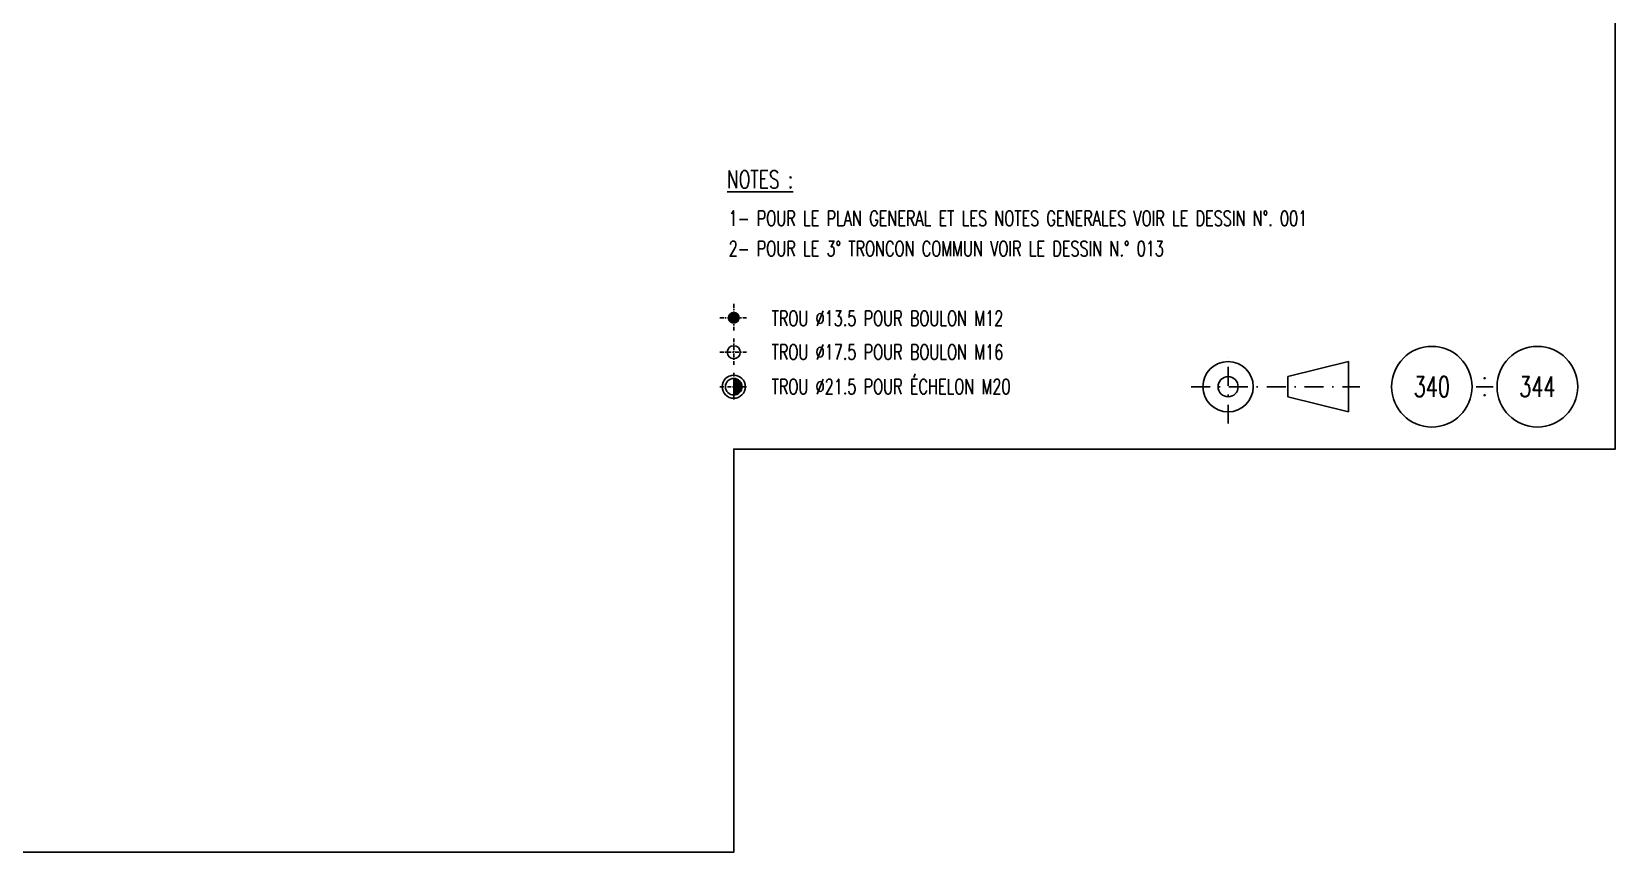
# Model space of a CAD drawing. Extents: x 161763 to 177983, y -119247 to -107767.
# Drawn here: x 171695 to 177983, y -119247 to -115990 of the extents above; entities that cross this region are included whole.
import ezdxf
from ezdxf.enums import TextEntityAlignment as Align

# ---------------------------------------------------------------- set-up
doc = ezdxf.new("R2010")
doc.units = 0
doc.header["$LTSCALE"] = 150
doc.header["$MEASUREMENT"] = 0
doc.linetypes.add('DASHDOT', pattern=[1, 0.5, -0.25, 0, -0.25])
doc.layers.get('0').update_dxf_attribs({"linetype": 'CONTINUOUS'})
for name, color, linetype in [('BOLLINI_1', 7, 'CONTINUOUS'), ('LM', 7, 'CONTINUOUS'), ('LS', 7, 'CONTINUOUS'), ('MZ', 6, 'DASHDOT'), ('NOTATION', 2, 'CONTINUOUS')]:
    doc.layers.add(name, color=color, linetype=linetype)
doc.styles.add('RQL', font='ROMANS8.SHX', dxfattribs={"width": 0.7})
doc.styles.add('RS', font='ROMANS8.shx', dxfattribs={"width": 0.7})

# ---------------------------------------------------------------- blocks, each defined once
blk = doc.blocks.new('xxx')
blk.add_circle((0, 0), 8)
at = {"color": 3, "style": 'RQL', "width": 0.7}
blk.add_attdef('POS', text='', height=4, dxfattribs=at).set_placement((0, 0), align=Align.MIDDLE)
at = {"style": 'RQL', "width": 0.7, "flags": 1}
for tag, p in [('POS1', (-0.39, -5.42)), ('TIPO', (-0.39, -8.66))]:
    blk.add_attdef(tag, p, '', height=2, dxfattribs=at)
blk = doc.blocks.new('12')
at = {"color": 0}
for p, q in [((-1, 0.06), (-0.06, 1)), ((-1, 0.01), (-0.01, 1)), ((-1, -0.03), (0.03, 1)), ((-1, -0.07), (0.07, 1)), ((0.09, -1), (-1, 0.09)), ((0.05, -1), (-1, 0.05)), ((0, -1), (-1, 0)), ((-0.99, 0.16), (-0.16, 0.99)), ((-0.99, 0.11), (-0.11, 0.99)), ((-0.99, -0.11), (0.11, 0.99)), ((-0.99, -0.15), (0.15, 0.99)), ((0.17, -0.99), (-0.99, 0.17)), ((0.13, -0.99), (-0.99, 0.13)), ((-0.98, 0.22), (-0.22, 0.98)), ((-0.98, -0.19), (0.19, 0.98)), ((0.21, -0.98), (-0.98, 0.21)), ((-0.97, -0.23), (0.23, 0.97)), ((0.24, -0.97), (-0.97, 0.24)), ((-0.96, 0.28), (-0.28, 0.96)), ((-0.96, -0.27), (0.27, 0.96)), ((0.28, -0.96), (-0.96, 0.28)), ((-0.95, -0.3), (0.3, 0.95)), ((0.31, -0.95), (-0.95, 0.31)), ((-0.94, 0.34), (-0.34, 0.94)), ((-0.94, -0.33), (0.33, 0.94)), ((0.35, -0.94), (-0.94, 0.35)), ((-0.93, -0.37), (0.37, 0.93)), ((0.38, -0.93), (-0.93, 0.38)), ((-0.92, -0.4), (0.4, 0.92)), ((-0.91, 0.42), (-0.42, 0.91)), ((0.41, -0.91), (-0.91, 0.41)), ((-0.9, -0.43), (0.43, 0.9)), ((0.44, -0.9), (-0.9, 0.44)), ((-0.89, -0.46), (0.46, 0.89)), ((0.47, -0.88), (-0.88, 0.47)), ((-0.87, -0.49), (0.49, 0.87)), ((0.5, -0.87), (-0.87, 0.5)), ((-0.86, 0.52), (-0.52, 0.86)), ((-0.86, -0.52), (0.52, 0.86)), ((0.53, -0.85), (-0.85, 0.53)), ((-0.84, -0.54), (0.54, 0.84)), ((0.55, -0.83), (-0.83, 0.55)), ((-0.82, -0.57), (0.57, 0.82)), ((0.58, -0.81), (-0.81, 0.58)), ((-0.8, -0.6), (0.6, 0.8)), ((0.61, -0.79), (-0.79, 0.61)), ((-0.78, -0.62), (0.62, 0.78)), ((0.63, -0.78), (-0.78, 0.63)), ((-0.76, -0.65), (0.65, 0.76)), ((0.66, -0.75), (-0.75, 0.66)), ((-0.74, -0.67), (0.67, 0.74)), ((0.68, -0.73), (-0.73, 0.68)), ((-0.72, -0.69), (0.69, 0.72)), ((0.7, -0.71), (-0.71, 0.7)), ((-0.7, -0.72), (0.72, 0.7)), ((0.73, -0.69), (-0.69, 0.73)), ((0.75, -0.67), (-0.67, 0.75)), ((-0.67, -0.74), (0.74, 0.67)), ((-0.65, -0.76), (0.76, 0.65)), ((0.77, -0.64), (-0.64, 0.77)), ((-0.63, -0.78), (0.78, 0.63)), ((0.79, -0.62), (-0.62, 0.79)), ((-0.6, -0.8), (0.8, 0.6)), ((0.81, -0.59), (-0.59, 0.81)), ((-0.57, -0.82), (0.82, 0.57)), ((0.83, -0.56), (-0.56, 0.83)), ((-0.55, -0.84), (0.84, 0.55)), ((0.84, -0.54), (-0.54, 0.84)), ((-0.52, -0.85), (0.85, 0.52)), ((0.86, -0.51), (-0.51, 0.86)), ((-0.49, -0.87), (0.87, 0.49)), ((0.88, -0.48), (-0.48, 0.88)), ((-0.46, -0.89), (0.89, 0.46)), ((0.89, -0.45), (-0.45, 0.89)), ((-0.43, -0.9), (0.9, 0.43)), ((0.91, -0.42), (-0.42, 0.91)), ((-0.4, -0.92), (0.92, 0.4)), ((0.92, -0.39), (-0.39, 0.92)), ((-0.37, -0.93), (0.93, 0.37)), ((0.93, -0.36), (-0.36, 0.93)), ((-0.34, -0.94), (0.94, 0.34)), ((0.95, -0.33), (-0.33, 0.95)), ((-0.3, -0.95), (0.95, 0.3)), ((0.96, -0.29), (-0.29, 0.96)), ((-0.27, -0.96), (0.96, 0.27)), ((0.97, -0.26), (-0.26, 0.97)), ((-0.23, -0.97), (0.97, 0.23)), ((0.98, -0.22), (-0.22, 0.98)), ((-0.2, -0.98), (0.98, 0.2)), ((0.98, -0.18), (-0.18, 0.98)), ((-0.16, -0.99), (0.99, 0.16)), ((0.99, -0.14), (-0.14, 0.99)), ((-0.12, -0.99), (0.99, 0.12)), ((0.99, -0.1), (-0.1, 0.99)), ((-0.08, -1), (1, 0.08)), ((1, -0.06), (-0.06, 1)), ((-0.04, -1), (1, 0.04)), ((1, -0.02), (-0.02, 1)), ((1, 0.02), (0.02, 1)), ((1, 0.07), (0.07, 1)), ((0.99, 0.12), (0.12, 0.99)), ((0.98, 0.17), (0.17, 0.98)), ((0.97, 0.23), (0.23, 0.97)), ((0.96, 0.29), (0.29, 0.96)), ((0.93, 0.36), (0.36, 0.93)), ((0.9, 0.44), (0.44, 0.9)), ((0.84, 0.55), (0.55, 0.84)), ((-0.04, -1), (-1, -0.04)), ((-0.09, -1), (-1, -0.09)), ((-0.14, -0.99), (-0.99, -0.14)), ((-0.2, -0.98), (-0.98, -0.2)), ((-0.25, -0.97), (-0.97, -0.25)), ((-0.32, -0.95), (-0.95, -0.32)), ((-0.39, -0.92), (-0.92, -0.39)), ((-0.48, -0.88), (-0.88, -0.48)), ((-0.6, -0.8), (-0.8, -0.6)), ((0.01, -1), (1, -0.01)), ((0.05, -1), (1, -0.05)), ((0.1, -0.99), (0.99, -0.1)), ((0.15, -0.99), (0.99, -0.15)), ((0.21, -0.98), (0.98, -0.21)), ((0.27, -0.96), (0.96, -0.27)), ((0.33, -0.94), (0.94, -0.33)), ((0.41, -0.91), (0.91, -0.41)), ((0.5, -0.87), (0.87, -0.5)), ((0.66, -0.75), (0.75, -0.66))]:
    blk.add_line(p, q, dxfattribs=at)
blk.add_circle((0, 0), 1)
blk = doc.blocks.new('16')
blk.add_circle((0, 0), 1)
blk = doc.blocks.new('20')
at = {"color": 0}
for p, q in [((0, 0.98), (0.02, 1)), ((0, 0.94), (0.06, 1)), ((1, -0.01), (0, 0.99)), ((0, 0.89), (0.1, 0.99)), ((0, 0.85), (0.14, 0.99)), ((0, 0.8), (0.18, 0.98)), ((0, 0.76), (0.22, 0.98)), ((0, 0.71), (0.25, 0.97)), ((0, 0.67), (0.29, 0.96)), ((1, -0.05), (0, 0.95)), ((0, 0.62), (0.32, 0.95)), ((0, 0.58), (0.36, 0.93)), ((0, 0.53), (0.39, 0.92)), ((0, 0.49), (0.42, 0.91)), ((1, -0.09), (0, 0.9)), ((0, 0.44), (0.45, 0.89)), ((0, 0.4), (0.48, 0.88)), ((0.99, -0.13), (0, 0.86)), ((0, 0.35), (0.51, 0.86)), ((0, 0.31), (0.54, 0.84)), ((0, 0.26), (0.56, 0.83)), ((0.99, -0.17), (0, 0.81)), ((0, 0.22), (0.59, 0.81)), ((0, 0.17), (0.61, 0.79)), ((0.98, -0.21), (0, 0.77)), ((0, 0.13), (0.64, 0.77)), ((0, 0.08), (0.66, 0.75)), ((0, 0.04), (0.69, 0.73)), ((0.97, -0.25), (0, 0.72)), ((0, -0.01), (0.71, 0.7)), ((0.96, -0.28), (0, 0.68)), ((0, -0.05), (0.73, 0.68)), ((0, -0.1), (0.75, 0.66)), ((0.95, -0.32), (0, 0.63)), ((0, -0.14), (0.77, 0.63)), ((0, -0.19), (0.79, 0.61)), ((0.94, -0.35), (0, 0.59)), ((0, -0.23), (0.81, 0.58)), ((0, -0.28), (0.83, 0.56)), ((0.92, -0.38), (0, 0.54)), ((0, -0.32), (0.85, 0.53)), ((0.91, -0.41), (0, 0.5)), ((0, -0.36), (0.87, 0.5)), ((0, -0.41), (0.88, 0.47)), ((0.9, -0.44), (0, 0.45)), ((0, -0.45), (0.9, 0.44)), ((0.88, -0.47), (0, 0.41)), ((0, -0.5), (0.91, 0.41)), ((0, -0.54), (0.92, 0.38)), ((0.87, -0.5), (0, 0.36)), ((0, -0.59), (0.94, 0.35)), ((0.85, -0.53), (0, 0.32)), ((0, -0.63), (0.95, 0.31)), ((0, -0.68), (0.96, 0.28)), ((0.83, -0.56), (0, 0.27)), ((0, -0.72), (0.97, 0.25)), ((0.81, -0.58), (0, 0.23)), ((0, -0.77), (0.98, 0.21)), ((0.79, -0.61), (0, 0.18)), ((0, -0.81), (0.99, 0.17)), ((0.77, -0.63), (0, 0.14)), ((0, -0.86), (0.99, 0.13)), ((0.75, -0.66), (0, 0.09)), ((0, -0.9), (1, 0.09)), ((0.73, -0.68), (0, 0.05)), ((0, -0.95), (1, 0.05)), ((0.71, -0.7), (0, 0.01)), ((0, -0.99), (1, 0.01)), ((1, 0.04), (0.04, 1)), ((1, 0.09), (0.09, 1)), ((0.99, 0.14), (0.14, 0.99)), ((0.98, 0.19), (0.19, 0.98)), ((0.97, 0.25), (0.25, 0.97)), ((0.95, 0.31), (0.31, 0.95)), ((0.92, 0.38), (0.38, 0.92)), ((0.88, 0.47), (0.47, 0.88)), ((0.81, 0.59), (0.59, 0.81)), ((0.69, -0.73), (0, -0.04)), ((0.66, -0.75), (0, -0.08)), ((0.64, -0.77), (0, -0.13)), ((0.61, -0.79), (0, -0.17)), ((0.59, -0.81), (0, -0.22)), ((0.56, -0.83), (0, -0.26)), ((0.54, -0.84), (0, -0.31)), ((0.51, -0.86), (0, -0.35)), ((0.48, -0.88), (0, -0.4)), ((0.45, -0.89), (0, -0.44)), ((0.42, -0.91), (0, -0.49)), ((0.39, -0.92), (0, -0.53)), ((0.36, -0.93), (0, -0.58)), ((0.32, -0.95), (0, -0.62)), ((0.29, -0.96), (0, -0.67)), ((0.25, -0.97), (0, -0.71)), ((0.22, -0.98), (0, -0.76)), ((0.18, -0.98), (0, -0.8)), ((0.14, -0.99), (0, -0.85)), ((0.1, -0.99), (0, -0.89)), ((0.04, -1), (1, -0.04)), ((0.09, -1), (1, -0.09)), ((0.14, -0.99), (0.99, -0.14)), ((0.19, -0.98), (0.98, -0.19)), ((0.25, -0.97), (0.97, -0.25)), ((0.31, -0.95), (0.95, -0.31)), ((0.38, -0.92), (0.92, -0.38)), ((0.47, -0.88), (0.88, -0.47)), ((0.59, -0.81), (0.81, -0.59))]:
    blk.add_line(p, q, dxfattribs=at)
blk.add_line((0, 1), (0, -1))
blk.add_circle((0, 0), 1)

msp = doc.modelspace()

# ---------------------------------------------------------------- linework, layer by layer
at = {"color": 0}
for p, q in [((176682.568, -117359.013), (176923.005, -117299.013)), ((176923.005, -117299.013), (176923.005, -117499.013)), ((176682.568, -117359.013), (176682.568, -117439.013)), ((176923.005, -117499.013), (176682.568, -117439.013))]:
    msp.add_line(p, q, dxfattribs=at)
for radius in [100, 40]:
    msp.add_circle((176445.296, -117399.013), radius, dxfattribs=at)
at = {"layer": 'LS', "color": 0}
msp.add_line((177497.405, -117399.013), (177430.07, -117399.013), dxfattribs=at)
at = {"layer": 'LS', "color": 8}
msp.add_lwpolyline([(161762.683, -107766.591), (161762.683, -119246.591), (174482.683, -119246.591), (174482.683, -117646.591), (177982.683, -117646.591), (177982.683, -107766.591), (161762.683, -107766.591)], close=True, dxfattribs=at)
at = {"layer": 'LS', "color": 0, "const_width": 4.5}
for points in [[(177460.988, -117365.346, 1), (177466.488, -117365.346, 1)], [(177460.988, -117432.681, 1), (177466.488, -117432.681, 1)]]:
    msp.add_lwpolyline(points, format="xyb", close=True, dxfattribs=at)
at = {"layer": 'LS', "color": 0}
msp.add_circle((174482.683, -117399.013), 45.935, dxfattribs=at)
at = {"layer": 'MZ', "ltscale": 0.2}
for p, q in [((174482.683, -117070.501), (174482.683, -117180.219)), ((174427.824, -117125.36), (174537.542, -117125.36)), ((174482.683, -117207.328), (174482.683, -117317.046)), ((174482.683, -117207.328), (174482.683, -117317.046)), ((174427.824, -117262.187), (174537.542, -117262.187)), ((174427.824, -117262.187), (174537.542, -117262.187)), ((174482.683, -117344.154), (174482.683, -117453.872)), ((174427.824, -117399.013), (174537.542, -117399.013))]:
    msp.add_line(p, q, dxfattribs=at)
at = {"layer": 'MZ'}
for p, q in [((176445.296, -117545.62), (176445.296, -117252.406)), ((176298.689, -117399.013), (176968.199, -117399.013))]:
    msp.add_line(p, q, dxfattribs=at)

# ---------------------------------------------------------------- block references
at = {"layer": 'BOLLINI_1', "xscale": 19.9979999999973, "yscale": 19.9979999999973, "zscale": 19.9979999999973}
for p, values in [((177254.175, -117399.013), {'POS': '340'}), ((177673.301, -117399.013), {'POS': '344'})]:
    msp.add_blockref('xxx', p, dxfattribs=at).add_auto_attribs(values)
at = {"layer": 'LM'}
for name, p, xscale, yscale, zscale, rotation in [('12', (174482.683, -117125.36), 20.79999999947743, 20.79999999947743, 20.79999999947743, 344.7569620653314), ('16', (174482.683, -117262.187), 26.00000000012995, 26.00000000012995, 26.00000000012995, 280.755082505952)]:
    msp.add_blockref(name, p, dxfattribs=dict(at, xscale=xscale, yscale=yscale, zscale=zscale, rotation=rotation))
at = {"layer": 'LM', "xscale": 32.90000000036427, "yscale": 32.90000000036427, "zscale": 32.90000000036427}
msp.add_blockref('20', (174482.683, -117399.013), dxfattribs=at)

# ---------------------------------------------------------------- texts
at = {"layer": 'LM', "color": 0, "style": 'RS', "width": 0.7}
for s, p in [('1- POUR LE PLAN GENERAL ET LES NOTES GENERALES VOIR LE DESSIN N%%D. 001', (174462.44, -116761.084)), ('2- POUR LE 3° TRONCON COMMUN VOIR LE DESSIN N.° 013', (174462.44, -116881.084))]:
    msp.add_text(s, height=60, dxfattribs=at).set_placement(p)
at = {"layer": 'LM', "linetype": 'ByBlock', "style": 'RS', "width": 0.7}
for s, p in [('TROU %%C13.5 POUR BOULON M12', (174632.962, -117157.921)), ('TROU %%C17.5 POUR BOULON M16', (174633.001, -117291.703)), ('TROU %%C21.5 POUR ÉCHELON M20', (174632.975, -117428.53))]:
    msp.add_text(s, height=60, dxfattribs=at).set_placement(p)
at = {"layer": 'NOTATION', "color": 0, "style": 'RS', "width": 0.7}
msp.add_text('%%uNOTES :', height=70, dxfattribs=at).set_placement((174456.284, -116611.283))

doc.saveas('drawing.dxf')
